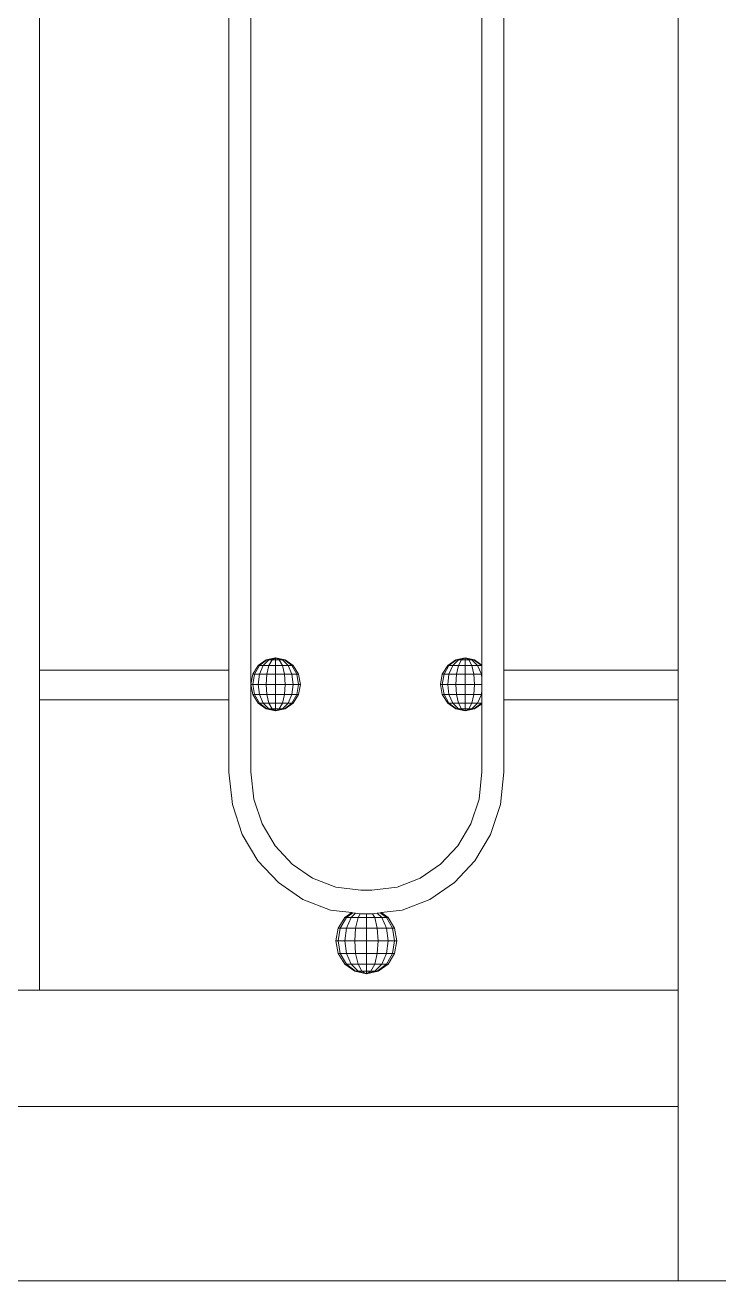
# Model space of a CAD drawing. Header units: millimetres. Extents: x 1832547 to 2001569, y -558009 to -417808.
# Drawn here: x 1913971.9 to 1914210.5, y -523573.6 to -523141.5 of the extents above; entities that cross this region are included whole.
import ezdxf

# ---------------------------------------------------------------- set-up
doc = ezdxf.new("R2010")
doc.units = ezdxf.units.MM
doc.header["$MEASUREMENT"] = 0
doc.layers.add('CA.manh 08', color=8, linetype='CONTINUOUS', lineweight=9)
doc.layers.add('CA_manh 08', color=8, linetype='CONTINUOUS', lineweight=9)

# ---------------------------------------------------------------- blocks, each defined once
blk = doc.blocks.new('wt45t')
at = {"layer": 'CA_manh 08'}
for p, q in [((1919481.96, -518573.66), (1919481.96, -518060.62)), ((1919541.92, -518060.62), (1919541.92, -518573.66)), ((1919549.49, -518571.89), (1919549.49, -518062)), ((1919628.94, -518062.36), (1919628.94, -518578.55)), ((1919636.51, -518573.66), (1919636.51, -518061.39)), ((1919701.68, -518061.39), (1919701.68, -518573.66)), ((1919549.49, -518571.89), (1919551.99, -518570.1)), ((1919549.49, -518572.08), (1919549.49, -518571.89)), ((1919549.68, -518572.08), (1919549.49, -518572.08)), ((1919549.49, -518572.42), (1919549.68, -518572.08)), ((1919549.49, -518572.42), (1919549.49, -518572.08)), ((1919549.49, -518575.05), (1919549.49, -518572.42)), ((1919549.68, -518572.08), (1919552.24, -518570.1)), ((1919550.99, -518572.08), (1919549.68, -518572.08)), ((1919549.68, -518575.05), (1919550.99, -518572.08)), ((1919550.99, -518572.08), (1919552.94, -518570.1)), ((1919552.94, -518572.08), (1919550.99, -518572.08)), ((1919551.99, -518570.1), (1919555.25, -518569.41)), ((1919552.24, -518570.1), (1919551.99, -518570.1)), ((1919552.24, -518570.1), (1919555.25, -518569.41)), ((1919552.94, -518570.1), (1919552.24, -518570.1)), ((1919552.24, -518575.05), (1919552.94, -518572.08)), ((1919552.94, -518570.1), (1919555.25, -518569.41)), ((1919554, -518570.1), (1919552.94, -518570.1)), ((1919552.94, -518572.08), (1919554, -518570.1)), ((1919555.25, -518572.08), (1919552.94, -518572.08)), ((1919554, -518570.1), (1919555.25, -518569.41)), ((1919555.25, -518570.1), (1919554, -518570.1)), ((1919555.25, -518569.41), (1919555.25, -518570.1)), ((1919558.5, -518570.1), (1919555.25, -518569.41)), ((1919558.26, -518570.1), (1919555.25, -518569.41)), ((1919557.55, -518570.1), (1919555.25, -518569.41)), ((1919556.49, -518570.1), (1919555.25, -518569.41)), ((1919556.49, -518570.1), (1919555.25, -518570.1)), ((1919555.25, -518570.1), (1919555.25, -518572.08)), ((1919557.55, -518572.08), (1919555.25, -518572.08)), ((1919555.25, -518572.08), (1919555.25, -518575.05)), ((1919557.55, -518570.1), (1919556.49, -518570.1)), ((1919557.55, -518572.08), (1919556.49, -518570.1)), ((1919558.26, -518570.1), (1919557.55, -518570.1)), ((1919559.5, -518572.08), (1919557.55, -518570.1)), ((1919559.5, -518572.08), (1919557.55, -518572.08)), ((1919558.26, -518575.05), (1919557.55, -518572.08)), ((1919558.26, -518570.1), (1919558.5, -518570.1)), ((1919560.81, -518572.08), (1919558.26, -518570.1)), ((1919561.26, -518572.08), (1919558.5, -518570.1)), ((1919560.81, -518572.08), (1919559.5, -518572.08)), ((1919560.81, -518575.05), (1919559.5, -518572.08)), ((1919561.26, -518572.08), (1919560.81, -518572.08)), ((1919562.51, -518575.05), (1919560.81, -518572.08)), ((1919563.11, -518575.05), (1919561.26, -518572.08)), ((1919612.57, -518575.05), (1919614.41, -518572.08)), ((1919613.16, -518575.05), (1919614.87, -518572.08)), ((1919614.41, -518572.08), (1919617.17, -518570.1)), ((1919614.87, -518572.08), (1919614.41, -518572.08)), ((1919614.87, -518572.08), (1919617.42, -518570.1)), ((1919616.17, -518572.08), (1919614.87, -518572.08)), ((1919614.87, -518575.05), (1919616.17, -518572.08)), ((1919616.17, -518572.08), (1919618.13, -518570.1)), ((1919618.13, -518572.08), (1919616.17, -518572.08)), ((1919617.17, -518570.1), (1919620.43, -518569.41)), ((1919617.42, -518570.1), (1919617.17, -518570.1)), ((1919617.42, -518570.1), (1919620.43, -518569.41)), ((1919618.13, -518570.1), (1919617.42, -518570.1)), ((1919617.42, -518575.05), (1919618.13, -518572.08)), ((1919618.13, -518570.1), (1919620.43, -518569.41)), ((1919619.18, -518570.1), (1919618.13, -518570.1)), ((1919618.13, -518572.08), (1919619.18, -518570.1)), ((1919620.43, -518572.08), (1919618.13, -518572.08)), ((1919619.18, -518570.1), (1919620.43, -518569.41)), ((1919620.43, -518570.1), (1919619.18, -518570.1)), ((1919620.43, -518569.41), (1919620.43, -518570.1)), ((1919623.69, -518570.1), (1919620.43, -518569.41)), ((1919623.44, -518570.1), (1919620.43, -518569.41)), ((1919622.73, -518570.1), (1919620.43, -518569.41)), ((1919621.68, -518570.1), (1919620.43, -518569.41)), ((1919621.68, -518570.1), (1919620.43, -518570.1)), ((1919620.43, -518570.1), (1919620.43, -518572.08)), ((1919622.73, -518572.08), (1919620.43, -518572.08)), ((1919620.43, -518572.08), (1919620.43, -518575.05)), ((1919622.73, -518570.1), (1919621.68, -518570.1)), ((1919622.73, -518572.08), (1919621.68, -518570.1)), ((1919623.44, -518570.1), (1919622.73, -518570.1)), ((1919624.69, -518572.08), (1919622.73, -518570.1)), ((1919624.69, -518572.08), (1919622.73, -518572.08)), ((1919623.44, -518575.05), (1919622.73, -518572.08)), ((1919623.44, -518570.1), (1919623.69, -518570.1)), ((1919625.99, -518572.08), (1919623.44, -518570.1)), ((1919626.45, -518572.08), (1919623.69, -518570.1)), ((1919625.99, -518572.08), (1919624.69, -518572.08)), ((1919625.99, -518575.05), (1919624.69, -518572.08)), ((1919626.45, -518572.08), (1919625.99, -518572.08)), ((1919627.7, -518575.05), (1919625.99, -518572.08)), ((1919628.29, -518575.05), (1919626.45, -518572.08)), ((1919481.96, -518573.66), (1919541.92, -518573.66)), ((1919481.96, -518573.66), (1919481.96, -518583.82)), ((1919541.92, -518573.66), (1919541.92, -518583.82)), ((1919549.68, -518575.05), (1919549.49, -518575.05)), ((1919549.49, -518576.52), (1919549.68, -518575.05)), ((1919549.49, -518576.52), (1919549.49, -518575.05)), ((1919549.49, -518578.55), (1919549.49, -518576.52)), ((1919552.24, -518575.05), (1919549.68, -518575.05)), ((1919551.99, -518578.55), (1919552.24, -518575.05)), ((1919555.25, -518575.05), (1919552.24, -518575.05)), ((1919558.26, -518575.05), (1919555.25, -518575.05)), ((1919555.25, -518575.05), (1919555.25, -518578.55)), ((1919560.81, -518575.05), (1919558.26, -518575.05)), ((1919558.5, -518578.55), (1919558.26, -518575.05)), ((1919562.51, -518575.05), (1919560.81, -518575.05)), ((1919561.26, -518578.55), (1919560.81, -518575.05)), ((1919563.11, -518575.05), (1919562.51, -518575.05)), ((1919563.11, -518578.55), (1919562.51, -518575.05)), ((1919563.76, -518578.55), (1919563.11, -518575.05)), ((1919611.92, -518578.55), (1919612.57, -518575.05)), ((1919613.16, -518575.05), (1919612.57, -518575.05)), ((1919612.57, -518578.55), (1919613.16, -518575.05)), ((1919614.87, -518575.05), (1919613.16, -518575.05)), ((1919614.41, -518578.55), (1919614.87, -518575.05)), ((1919617.42, -518575.05), (1919614.87, -518575.05)), ((1919617.17, -518578.55), (1919617.42, -518575.05)), ((1919620.43, -518575.05), (1919617.42, -518575.05)), ((1919623.44, -518575.05), (1919620.43, -518575.05)), ((1919620.43, -518575.05), (1919620.43, -518578.55)), ((1919625.99, -518575.05), (1919623.44, -518575.05)), ((1919623.69, -518578.55), (1919623.44, -518575.05)), ((1919627.7, -518575.05), (1919625.99, -518575.05)), ((1919626.45, -518578.55), (1919625.99, -518575.05)), ((1919628.29, -518575.05), (1919627.7, -518575.05)), ((1919628.29, -518578.55), (1919627.7, -518575.05)), ((1919628.94, -518578.55), (1919628.29, -518575.05)), ((1919636.51, -518583.82), (1919636.51, -518573.66)), ((1919636.51, -518573.66), (1919701.68, -518573.66)), ((1919701.68, -518573.66), (1919701.68, -518583.82)), ((1919551.99, -518578.55), (1919549.49, -518578.55)), ((1919549.49, -518580.58), (1919549.49, -518578.55)), ((1919549.68, -518582.05), (1919549.49, -518580.58)), ((1919549.49, -518582.05), (1919549.49, -518580.58)), ((1919549.68, -518582.05), (1919549.49, -518582.05)), ((1919549.49, -518584.68), (1919549.49, -518582.05)), ((1919552.24, -518582.05), (1919549.68, -518582.05)), ((1919550.99, -518585.02), (1919549.68, -518582.05)), ((1919555.25, -518578.55), (1919551.99, -518578.55)), ((1919552.24, -518582.05), (1919551.99, -518578.55)), ((1919555.25, -518582.05), (1919552.24, -518582.05)), ((1919552.94, -518585.02), (1919552.24, -518582.05)), ((1919558.5, -518578.55), (1919555.25, -518578.55)), ((1919555.25, -518578.55), (1919555.25, -518582.05)), ((1919558.26, -518582.05), (1919555.25, -518582.05)), ((1919555.25, -518582.05), (1919555.25, -518585.02)), ((1919557.55, -518585.02), (1919558.26, -518582.05)), ((1919558.26, -518582.05), (1919558.5, -518578.55)), ((1919560.81, -518582.05), (1919558.26, -518582.05)), ((1919561.26, -518578.55), (1919558.5, -518578.55)), ((1919559.5, -518585.02), (1919560.81, -518582.05)), ((1919560.81, -518582.05), (1919561.26, -518578.55)), ((1919562.51, -518582.05), (1919560.81, -518582.05)), ((1919560.81, -518585.02), (1919562.51, -518582.05)), ((1919563.11, -518578.55), (1919561.26, -518578.55)), ((1919561.26, -518585.02), (1919563.11, -518582.05)), ((1919562.51, -518582.05), (1919563.11, -518578.55)), ((1919563.11, -518582.05), (1919562.51, -518582.05)), ((1919563.76, -518578.55), (1919563.11, -518578.55)), ((1919563.11, -518582.05), (1919563.76, -518578.55)), ((1919612.57, -518578.55), (1919611.92, -518578.55)), ((1919612.57, -518582.05), (1919611.92, -518578.55)), ((1919614.41, -518578.55), (1919612.57, -518578.55)), ((1919613.16, -518582.05), (1919612.57, -518578.55)), ((1919613.16, -518582.05), (1919612.57, -518582.05)), ((1919614.41, -518585.02), (1919612.57, -518582.05)), ((1919614.87, -518582.05), (1919613.16, -518582.05)), ((1919614.87, -518585.02), (1919613.16, -518582.05)), ((1919617.17, -518578.55), (1919614.41, -518578.55)), ((1919614.87, -518582.05), (1919614.41, -518578.55)), ((1919617.42, -518582.05), (1919614.87, -518582.05)), ((1919616.17, -518585.02), (1919614.87, -518582.05)), ((1919620.43, -518578.55), (1919617.17, -518578.55)), ((1919617.42, -518582.05), (1919617.17, -518578.55)), ((1919620.43, -518582.05), (1919617.42, -518582.05)), ((1919618.13, -518585.02), (1919617.42, -518582.05)), ((1919623.69, -518578.55), (1919620.43, -518578.55)), ((1919620.43, -518578.55), (1919620.43, -518582.05)), ((1919623.44, -518582.05), (1919620.43, -518582.05)), ((1919620.43, -518582.05), (1919620.43, -518585.02)), ((1919622.73, -518585.02), (1919623.44, -518582.05)), ((1919623.44, -518582.05), (1919623.69, -518578.55)), ((1919625.99, -518582.05), (1919623.44, -518582.05)), ((1919626.45, -518578.55), (1919623.69, -518578.55)), ((1919624.69, -518585.02), (1919625.99, -518582.05)), ((1919625.99, -518582.05), (1919626.45, -518578.55)), ((1919627.7, -518582.05), (1919625.99, -518582.05)), ((1919625.99, -518585.02), (1919627.7, -518582.05)), ((1919628.29, -518578.55), (1919626.45, -518578.55)), ((1919626.45, -518585.02), (1919628.29, -518582.05)), ((1919627.7, -518582.05), (1919628.29, -518578.55)), ((1919628.29, -518582.05), (1919627.7, -518582.05)), ((1919628.94, -518578.55), (1919628.29, -518578.55)), ((1919628.29, -518582.05), (1919628.94, -518578.55)), ((1919628.94, -518578.55), (1919628.94, -518608.69)), ((1919541.92, -518583.82), (1919481.96, -518583.82)), ((1919481.96, -518683.82), (1919481.96, -518583.82)), ((1919541.92, -518583.82), (1919541.92, -518608.73)), ((1919549.68, -518585.02), (1919549.49, -518584.68)), ((1919549.49, -518585.02), (1919549.49, -518584.68)), ((1919549.68, -518585.02), (1919549.49, -518585.02)), ((1919549.49, -518585.21), (1919549.49, -518585.02)), ((1919551.99, -518587), (1919549.49, -518585.21)), ((1919549.49, -518608.69), (1919549.49, -518585.21)), ((1919550.99, -518585.02), (1919549.68, -518585.02)), ((1919552.24, -518587), (1919549.68, -518585.02)), ((1919552.94, -518585.02), (1919550.99, -518585.02)), ((1919552.94, -518587), (1919550.99, -518585.02)), ((1919555.25, -518585.02), (1919552.94, -518585.02)), ((1919554, -518587), (1919552.94, -518585.02)), ((1919557.55, -518585.02), (1919555.25, -518585.02)), ((1919555.25, -518585.02), (1919555.25, -518587)), ((1919556.49, -518587), (1919557.55, -518585.02)), ((1919559.5, -518585.02), (1919557.55, -518585.02)), ((1919557.55, -518587), (1919559.5, -518585.02)), ((1919558.26, -518587), (1919560.81, -518585.02)), ((1919558.5, -518587), (1919561.26, -518585.02)), ((1919560.81, -518585.02), (1919559.5, -518585.02)), ((1919560.81, -518585.02), (1919561.26, -518585.02)), ((1919614.87, -518585.02), (1919614.41, -518585.02)), ((1919617.17, -518587), (1919614.41, -518585.02)), ((1919616.17, -518585.02), (1919614.87, -518585.02)), ((1919617.42, -518587), (1919614.87, -518585.02)), ((1919618.13, -518585.02), (1919616.17, -518585.02)), ((1919618.13, -518587), (1919616.17, -518585.02)), ((1919620.43, -518585.02), (1919618.13, -518585.02)), ((1919619.18, -518587), (1919618.13, -518585.02)), ((1919622.73, -518585.02), (1919620.43, -518585.02)), ((1919620.43, -518585.02), (1919620.43, -518587)), ((1919621.68, -518587), (1919622.73, -518585.02)), ((1919624.69, -518585.02), (1919622.73, -518585.02)), ((1919622.73, -518587), (1919624.69, -518585.02)), ((1919623.44, -518587), (1919625.99, -518585.02)), ((1919623.69, -518587), (1919626.45, -518585.02)), ((1919625.99, -518585.02), (1919624.69, -518585.02)), ((1919625.99, -518585.02), (1919626.45, -518585.02)), ((1919701.68, -518583.82), (1919636.51, -518583.82)), ((1919636.51, -518608.73), (1919636.51, -518583.82)), ((1919701.68, -518583.82), (1919701.68, -518683.82)), ((1919552.24, -518587), (1919551.99, -518587)), ((1919555.25, -518587.69), (1919551.99, -518587)), ((1919552.94, -518587), (1919552.24, -518587)), ((1919555.25, -518587.69), (1919552.24, -518587)), ((1919554, -518587), (1919552.94, -518587)), ((1919555.25, -518587.69), (1919552.94, -518587)), ((1919555.25, -518587), (1919554, -518587)), ((1919555.25, -518587.69), (1919554, -518587)), ((1919556.49, -518587), (1919555.25, -518587)), ((1919555.25, -518587), (1919555.25, -518587.69)), ((1919555.25, -518587.69), (1919558.5, -518587)), ((1919555.25, -518587.69), (1919558.26, -518587)), ((1919555.25, -518587.69), (1919557.55, -518587)), ((1919555.25, -518587.69), (1919556.49, -518587)), ((1919557.55, -518587), (1919556.49, -518587)), ((1919558.26, -518587), (1919557.55, -518587)), ((1919558.5, -518587), (1919558.26, -518587)), ((1919617.42, -518587), (1919617.17, -518587)), ((1919620.43, -518587.69), (1919617.17, -518587)), ((1919618.13, -518587), (1919617.42, -518587)), ((1919620.43, -518587.69), (1919617.42, -518587)), ((1919619.18, -518587), (1919618.13, -518587)), ((1919620.43, -518587.69), (1919618.13, -518587)), ((1919620.43, -518587), (1919619.18, -518587)), ((1919620.43, -518587.69), (1919619.18, -518587)), ((1919621.68, -518587), (1919620.43, -518587)), ((1919620.43, -518587), (1919620.43, -518587.69)), ((1919620.43, -518587.69), (1919623.69, -518587)), ((1919620.43, -518587.69), (1919623.44, -518587)), ((1919620.43, -518587.69), (1919622.73, -518587)), ((1919620.43, -518587.69), (1919621.68, -518587)), ((1919622.73, -518587), (1919621.68, -518587)), ((1919623.44, -518587), (1919622.73, -518587)), ((1919623.69, -518587), (1919623.44, -518587)), ((1919541.92, -518608.73), (1919543.12, -518619.9)), ((1919550.49, -518618.01), (1919549.49, -518608.69)), ((1919628.94, -518608.69), (1919627.94, -518618.01)), ((1919635.31, -518619.9), (1919636.51, -518608.73)), ((1919543.12, -518619.9), (1919546.54, -518630.16)), ((1919553.34, -518626.57), (1919550.49, -518618.01)), ((1919627.94, -518618.01), (1919625.09, -518626.57)), ((1919631.89, -518630.16), (1919635.31, -518619.9)), ((1919557.82, -518634.12), (1919553.34, -518626.57)), ((1919625.09, -518626.57), (1919620.62, -518634.12)), ((1919546.54, -518630.16), (1919551.91, -518639.22)), ((1919626.53, -518639.22), (1919631.89, -518630.16)), ((1919563.68, -518640.42), (1919557.82, -518634.12)), ((1919620.62, -518634.12), (1919614.75, -518640.42)), ((1919551.91, -518639.22), (1919558.94, -518646.77)), ((1919570.71, -518645.23), (1919563.68, -518640.42)), ((1919614.75, -518640.42), (1919607.72, -518645.23)), ((1919619.5, -518646.77), (1919626.53, -518639.22)), ((1919558.94, -518646.77), (1919567.37, -518652.53)), ((1919578.68, -518648.29), (1919570.71, -518645.23)), ((1919607.72, -518645.23), (1919599.76, -518648.29)), ((1919611.06, -518652.53), (1919619.5, -518646.77)), ((1919587.36, -518649.37), (1919578.68, -518648.29)), ((1919591.08, -518649.37), (1919587.36, -518649.37)), ((1919599.76, -518648.29), (1919591.08, -518649.37)), ((1919567.37, -518652.53), (1919576.92, -518656.2)), ((1919601.51, -518656.2), (1919611.06, -518652.53)), ((1919576.92, -518656.2), (1919584.18, -518657.1)), ((1919579.5, -518662.49), (1919581.78, -518658.83)), ((1919580.24, -518662.49), (1919582.34, -518658.83)), ((1919581.78, -518658.83), (1919584.18, -518657.1)), ((1919582.34, -518658.83), (1919581.78, -518658.83)), ((1919582.34, -518658.83), (1919584.51, -518657.14)), ((1919583.95, -518658.83), (1919582.34, -518658.83)), ((1919582.34, -518662.49), (1919583.95, -518658.83)), ((1919583.95, -518658.83), (1919585.49, -518657.27)), ((1919586.37, -518658.83), (1919583.95, -518658.83)), ((1919584.18, -518657.1), (1919584.51, -518657.14)), ((1919584.51, -518657.14), (1919585.49, -518657.27)), ((1919585.49, -518657.27), (1919587.09, -518657.46)), ((1919585.49, -518662.49), (1919586.37, -518658.83)), ((1919586.37, -518658.83), (1919587.09, -518657.46)), ((1919589.21, -518658.83), (1919586.37, -518658.83)), ((1919587.09, -518657.46), (1919587.33, -518657.49)), ((1919587.33, -518657.49), (1919589.21, -518657.49)), ((1919589.21, -518657.49), (1919589.21, -518658.83)), ((1919589.21, -518657.49), (1919591.11, -518657.49)), ((1919592.06, -518658.83), (1919589.21, -518658.83)), ((1919589.21, -518658.83), (1919589.21, -518662.49)), ((1919591.11, -518657.49), (1919591.33, -518657.47)), ((1919591.33, -518657.47), (1919592.93, -518657.27)), ((1919592.06, -518658.83), (1919591.33, -518657.47)), ((1919594.47, -518658.83), (1919592.06, -518658.83)), ((1919592.93, -518662.49), (1919592.06, -518658.83)), ((1919592.93, -518657.27), (1919593.91, -518657.15)), ((1919594.47, -518658.83), (1919592.93, -518657.27)), ((1919593.91, -518657.15), (1919594.25, -518657.1)), ((1919596.08, -518658.83), (1919593.91, -518657.15)), ((1919594.25, -518657.1), (1919601.51, -518656.2)), ((1919596.65, -518658.83), (1919594.25, -518657.1)), ((1919596.08, -518658.83), (1919594.47, -518658.83)), ((1919596.08, -518662.49), (1919594.47, -518658.83)), ((1919596.65, -518658.83), (1919596.08, -518658.83)), ((1919598.19, -518662.49), (1919596.08, -518658.83)), ((1919598.93, -518662.49), (1919596.65, -518658.83)), ((1919578.7, -518666.82), (1919579.5, -518662.49)), ((1919580.24, -518662.49), (1919579.5, -518662.49)), ((1919579.5, -518666.82), (1919580.24, -518662.49)), ((1919582.34, -518662.49), (1919580.24, -518662.49)), ((1919581.78, -518666.82), (1919582.34, -518662.49)), ((1919585.49, -518662.49), (1919582.34, -518662.49)), ((1919585.19, -518666.82), (1919585.49, -518662.49)), ((1919589.21, -518662.49), (1919585.49, -518662.49)), ((1919592.93, -518662.49), (1919589.21, -518662.49)), ((1919589.21, -518662.49), (1919589.21, -518666.82)), ((1919596.08, -518662.49), (1919592.93, -518662.49)), ((1919593.24, -518666.82), (1919592.93, -518662.49)), ((1919598.19, -518662.49), (1919596.08, -518662.49)), ((1919596.65, -518666.82), (1919596.08, -518662.49)), ((1919598.93, -518662.49), (1919598.19, -518662.49)), ((1919598.93, -518666.82), (1919598.19, -518662.49)), ((1919599.73, -518666.82), (1919598.93, -518662.49)), ((1919579.5, -518666.82), (1919578.7, -518666.82)), ((1919579.5, -518671.14), (1919578.7, -518666.82)), ((1919581.78, -518666.82), (1919579.5, -518666.82)), ((1919580.24, -518671.14), (1919579.5, -518666.82)), ((1919585.19, -518666.82), (1919581.78, -518666.82)), ((1919582.34, -518671.14), (1919581.78, -518666.82)), ((1919589.21, -518666.82), (1919585.19, -518666.82)), ((1919585.49, -518671.14), (1919585.19, -518666.82)), ((1919593.24, -518666.82), (1919589.21, -518666.82)), ((1919589.21, -518666.82), (1919589.21, -518671.14)), ((1919592.93, -518671.14), (1919593.24, -518666.82)), ((1919596.65, -518666.82), (1919593.24, -518666.82)), ((1919596.08, -518671.14), (1919596.65, -518666.82)), ((1919598.93, -518666.82), (1919596.65, -518666.82)), ((1919598.19, -518671.14), (1919598.93, -518666.82)), ((1919599.73, -518666.82), (1919598.93, -518666.82)), ((1919598.93, -518671.14), (1919599.73, -518666.82)), ((1919580.24, -518671.14), (1919579.5, -518671.14)), ((1919581.78, -518674.8), (1919579.5, -518671.14)), ((1919582.34, -518671.14), (1919580.24, -518671.14)), ((1919582.34, -518674.8), (1919580.24, -518671.14)), ((1919585.49, -518671.14), (1919582.34, -518671.14)), ((1919583.95, -518674.8), (1919582.34, -518671.14)), ((1919589.21, -518671.14), (1919585.49, -518671.14)), ((1919586.37, -518674.8), (1919585.49, -518671.14)), ((1919592.93, -518671.14), (1919589.21, -518671.14)), ((1919589.21, -518671.14), (1919589.21, -518674.8)), ((1919592.06, -518674.8), (1919592.93, -518671.14)), ((1919596.08, -518671.14), (1919592.93, -518671.14)), ((1919594.47, -518674.8), (1919596.08, -518671.14)), ((1919598.19, -518671.14), (1919596.08, -518671.14)), ((1919596.08, -518674.8), (1919598.19, -518671.14)), ((1919596.65, -518674.8), (1919598.93, -518671.14)), ((1919598.93, -518671.14), (1919598.19, -518671.14)), ((1919582.34, -518674.8), (1919581.78, -518674.8)), ((1919585.19, -518677.25), (1919581.78, -518674.8)), ((1919583.95, -518674.8), (1919582.34, -518674.8)), ((1919585.49, -518677.25), (1919582.34, -518674.8)), ((1919586.37, -518674.8), (1919583.95, -518674.8)), ((1919586.37, -518677.25), (1919583.95, -518674.8)), ((1919585.49, -518677.25), (1919585.19, -518677.25)), ((1919589.21, -518678.11), (1919585.19, -518677.25)), ((1919586.37, -518677.25), (1919585.49, -518677.25)), ((1919589.21, -518678.11), (1919585.49, -518677.25)), ((1919589.21, -518674.8), (1919586.37, -518674.8)), ((1919587.67, -518677.25), (1919586.37, -518674.8)), ((1919587.67, -518677.25), (1919586.37, -518677.25)), ((1919589.21, -518678.11), (1919586.37, -518677.25)), ((1919589.21, -518677.25), (1919587.67, -518677.25)), ((1919589.21, -518678.11), (1919587.67, -518677.25)), ((1919592.06, -518674.8), (1919589.21, -518674.8)), ((1919589.21, -518674.8), (1919589.21, -518677.25)), ((1919590.75, -518677.25), (1919589.21, -518677.25)), ((1919589.21, -518677.25), (1919589.21, -518678.11)), ((1919589.21, -518678.11), (1919593.24, -518677.25)), ((1919589.21, -518678.11), (1919592.93, -518677.25)), ((1919589.21, -518678.11), (1919592.06, -518677.25)), ((1919589.21, -518678.11), (1919590.75, -518677.25)), ((1919590.75, -518677.25), (1919592.06, -518674.8)), ((1919592.06, -518677.25), (1919590.75, -518677.25)), ((1919594.47, -518674.8), (1919592.06, -518674.8)), ((1919592.06, -518677.25), (1919594.47, -518674.8)), ((1919592.93, -518677.25), (1919592.06, -518677.25)), ((1919592.93, -518677.25), (1919596.08, -518674.8)), ((1919593.24, -518677.25), (1919592.93, -518677.25)), ((1919593.24, -518677.25), (1919596.65, -518674.8)), ((1919596.08, -518674.8), (1919594.47, -518674.8)), ((1919596.08, -518674.8), (1919596.65, -518674.8)), ((1919481.96, -518683.82), (1919481.96, -518723.82)), ((1919701.68, -518683.82), (1919481.96, -518683.82)), ((1919711.13, -518683.82), (1919701.68, -518683.82)), ((1919481.96, -518783.82), (1919481.96, -518723.82)), ((1919481.96, -518723.82), (1920156.2, -518723.82)), ((1919481.96, -518783.82), (1919454.03, -518783.82)), ((1920156.2, -518783.82), (1919481.96, -518783.82))]:
    blk.add_line(p, q, dxfattribs=at)

msp = doc.modelspace()

# ---------------------------------------------------------------- block references
at = {"layer": 'CA.manh 08', "xscale": -1}
msp.add_blockref('wt45t', (3833678.48, -4789.76), dxfattribs=at)

doc.saveas('drawing.dxf')
